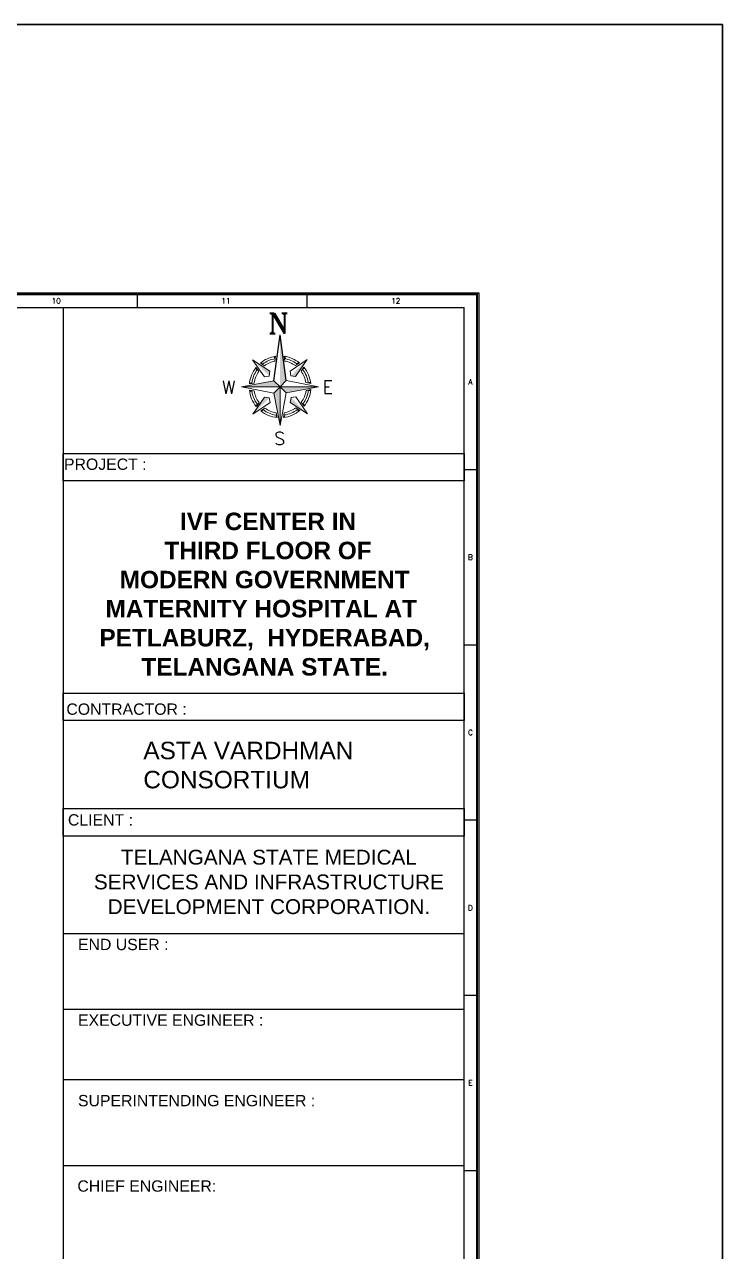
# Model space of a CAD drawing. Header units: millimetres. Extents: x 1327414 to 2124380, y -346496 to -91575.
# Drawn here: x 1842826 to 1860820, y -206640 to -174999 of the extents above; entities that cross this region are included whole.
import ezdxf
from ezdxf.enums import TextEntityAlignment as Align

# ---------------------------------------------------------------- set-up
doc = ezdxf.new("R2010")
doc.units = ezdxf.units.MM
doc.header["$LTSCALE"] = 600
doc.header["$MEASUREMENT"] = 0
doc.layers.add('AREA', color=193, linetype='Continuous', plot=False)
doc.layers.add('P-Wall', color=8, linetype='Continuous', lineweight=35)
for name, color, linetype in [('TEXT', 6, 'Continuous'), ('TITLE', 7, 'Continuous'), ('walls', 1, 'Continuous')]:
    doc.layers.add(name, color=color, linetype=linetype)
doc.styles.add('ARIAL', font='')
doc.styles.add('ROMANS', font='romans.shx')
doc.styles.add('RT', font='romant.shx')
doc.styles.get('ARIAL').set_extended_font_data('Arial')

# ---------------------------------------------------------------- blocks, each defined once
blk = doc.blocks.new('A$C66962185')
at = {"layer": 'TITLE', "color": 7}
for p, q in [((302.47, -140930.66), (302.47, -140928.36)), ((332.74, -140930.66), (332.74, -140928.36)), ((363, -140959.61), (360.7, -140959.61)), ((363, -140990.86), (360.7, -140990.86)), ((363, -141022.1), (360.7, -141022.1)), ((363, -141053.35), (360.7, -141053.35)), ((363, -141084.59), (360.7, -141084.59))]:
    blk.add_line(p, q, dxfattribs=at)
at = {"layer": 'TITLE'}
for p in [(2.14, -140930.66), (360.7, -141176.03)]:
    blk.add_line(p, (360.7, -140930.66), dxfattribs=at)
at = {"layer": 'TITLE', "color": 7, "const_width": 0.355}
blk.add_lwpolyline([(363, -140928.36), (363, -141178.33), (0, -141178.33), (0, -140928.36)], close=True, dxfattribs=at)
at = {"layer": 'TITLE', "color": 7, "style": 'ROMANS'}
for s, p in [('10', (287.99, -140929.48)), ('11', (318.25, -140929.48)), ('12', (348.51, -140929.48)), ('A', (361.83, -140943.96)), ('B', (361.83, -140975.21)), ('C', (361.83, -141006.45)), ('D', (361.83, -141037.7)), ('E', (361.83, -141068.94))]:
    blk.add_text(s, height=0.952, dxfattribs=at).set_placement(p, align=Align.MIDDLE)
blk = doc.blocks.new('A$C772B36EA')
at = {"layer": 'TITLE', "color": 5}
for p in [(-343, 338), (338, 343)]:
    blk.add_line(p, (0, 2877), dxfattribs=at)
at = {"layer": 'TITLE', "color": 8, "lineweight": 5}
for p, q in [((-566, 858), (-1516, 1493)), ((-866, 553), (-1516, 1493)), ((-287, 1418), (-252, 1683)), ((-287, 1418), (-252, 1683)), ((270, 1421), (233, 1686)), ((270, 1421), (233, 1686)), ((270, 1421), (233, 1686)), ((553, 866), (1493, 1516)), ((858, 566), (1493, 1516)), ((-1173, 847), (-1326, 1068)), ((-865, 1160), (-1088, 1309)), ((-606, 597), (-566, 858)), ((597, 606), (553, 866)), ((847, 1173), (1068, 1326)), ((1160, 865), (1309, 1088)), ((-343, 338), (-2128, 0)), ((-2128, 0), (0, 0)), ((0, 0), (-2128, 0)), ((-338, -343), (-2128, 0)), ((-1432, 209), (-1695, 156)), ((-606, 597), (-866, 553)), ((0, 0), (-343, 338)), ((-343, 338), (0, 0)), ((-338, -343), (0, 0)), ((0, 0), (-338, -343)), ((0, 0), (338, 343)), ((338, 343), (0, 0)), ((0, 0), (343, -338)), ((343, -338), (0, 0)), ((0, 0), (0, -2128)), ((0, -2128), (0, 0)), ((0, 0), (2128, 0)), ((2128, 0), (0, 0)), ((338, 343), (2128, 0)), ((343, -338), (2128, 0)), ((597, 606), (858, 566)), ((1428, 230), (1692, 182)), ((-1428, -230), (-1692, -182)), ((-858, -566), (-1493, -1516)), ((-597, -606), (-858, -566)), ((-597, -606), (-553, -866)), ((-338, -343), (0, -2128)), ((343, -338), (0, -2128)), ((606, -597), (566, -858)), ((606, -597), (866, -553)), ((866, -553), (1516, -1493)), ((1432, -209), (1695, -156)), ((-553, -866), (-1493, -1516)), ((-1160, -865), (-1309, -1088)), ((-847, -1173), (-1068, -1326)), ((566, -858), (1516, -1493)), ((865, -1160), (1088, -1309)), ((1173, -847), (1326, -1068)), ((-209, -1432), (-156, -1695)), ((230, -1428), (182, -1692))]:
    blk.add_line(p, q, dxfattribs=at)
for radius, start, end in [(1702, 98.52692, 129.72625), (1575, 99.85136, 126.70773), (1447, 101.42181, 126.70773), (1702, 51.14269, 82.1348), (1575, 54.16121, 80.81434), (1447, 54.16121, 79.24868), (1702, 141.14269, 174.72625), (1575, 144.16121, 171.70773), (1447, 144.16121, 171.70773), (1447, 9.16121, 36.70773), (1575, 9.16121, 36.70773), (1702, 6.14269, 39.72625), (1702, 186.14269, 219.72625), (1575, 189.16121, 216.70773), (1447, 189.16121, 216.70773), (1447, 324.16121, 351.70773), (1575, 324.16121, 351.70773), (1702, 321.14269, 354.72625), (1702, 231.14269, 264.72625), (1575, 234.16121, 261.70773), (1447, 234.16121, 261.70773), (1702, 276.14269, 309.72625), (1447, 279.1612, 306.70773), (1575, 279.1612, 306.70773)]:
    blk.add_arc((0, 0), radius, start, end, dxfattribs=at)
at = {"layer": 'TITLE', "color": 5}
blk.add_solid([(0, 2877), (338, 343), (0, 0)], dxfattribs=at)
at = {"layer": 'TITLE', "color": 8, "lineweight": 5}
for points in [[(-1516, 1493), (-566, 858), (-606, 597)], [(-1088, 1309), (-1017, 1365), (-865, 1160)], [(-252, 1683), (-340, 1668), (-287, 1418)], [(233, 1686), (320, 1672), (270, 1421)], [(1493, 1516), (858, 566), (597, 606)], [(1068, 1326), (997, 1380), (847, 1173)], [(-1326, 1068), (-1380, 997), (-1173, 847)], [(1309, 1088), (1365, 1017), (1160, 865)], [(-2128, 0), (-343, 338), (0, 0)], [(-1684, 245), (-1695, 156), (-1432, 209)], [(0, -2128), (-338, -343), (0, 0)], [(2128, 0), (343, -338), (0, 0)], [(1680, 271), (1692, 182), (1428, 230)], [(-1680, -271), (-1692, -182), (-1428, -230)], [(-1493, -1516), (-858, -566), (-597, -606)], [(1516, -1493), (566, -858), (606, -597)], [(1684, -245), (1695, -156), (1432, -209)], [(-1309, -1088), (-1365, -1017), (-1160, -865)], [(-1068, -1326), (-997, -1380), (-847, -1173)], [(1088, -1309), (1017, -1365), (865, -1160)], [(1326, -1068), (1380, -997), (1173, -847)], [(-245, -1684), (-156, -1695), (-209, -1432)], [(271, -1680), (182, -1692), (230, -1428)]]:
    blk.add_solid(points, dxfattribs=at)

msp = doc.modelspace()

# ---------------------------------------------------------------- linework, layer by layer
at = {"ltscale": 2}
for p, q in [((1854160.5, -198448.7), (1843818.6, -198448.7)), ((1854134.3, -200400.6), (1843818.6, -200400.6)), ((1843818.6, -202207.4), (1854160.5, -202207.4)), ((1843818.6, -204420.4), (1854160.5, -204420.4))]:
    msp.add_line(p, q, dxfattribs=at)
at = {"layer": 'AREA'}
for points in [[(1801940.9, -181916), (1854537.6, -181916), (1854537.6, -218162.6), (1801940.9, -218162.6)], [(1801985.9, -181961), (1854492.6, -181961), (1854492.6, -218117.6), (1801985.9, -218117.6)]]:
    msp.add_lwpolyline(points, close=True, dxfattribs=at)
at = {"layer": 'P-Wall', "color": 30, "true_color": 0xf8991e}
msp.add_lwpolyline([(1794382.6, -174998.9), (1860819.9, -174998.9), (1860819.9, -224422.1), (1794382.6, -224422.1)], close=True, dxfattribs=at)
at = {"layer": 'TITLE'}
msp.add_line((1843818.6, -182293.1), (1843818.6, -217785.5), dxfattribs=at)
for points in [[(1843818.6, -186057.8), (1854156.8, -186057.8), (1854156.8, -186767.3), (1843818.6, -186767.3)], [(1843818.6, -192239.4), (1854156.8, -192239.4), (1854156.8, -192948.8), (1843818.6, -192948.8)], [(1843818.6, -195216.9), (1854156.8, -195216.9), (1854156.8, -195926.4), (1843818.6, -195926.4)]]:
    msp.add_lwpolyline(points, close=True, dxfattribs=at)

# ---------------------------------------------------------------- block references
at = {"layer": 'TITLE', "xscale": 144.6465675549349, "yscale": 144.6465665108379, "zscale": 144.6465669265092}
msp.add_blockref('A$C66962185', (1801985.9, 20202843), dxfattribs=at)
at = {"layer": 'walls', "xscale": 0.4672758229201079, "yscale": 0.46727599959292, "zscale": 0.4672758834301755}
msp.add_blockref('A$C772B36EA', (1849413.6, -184341.7), dxfattribs=at)

# ---------------------------------------------------------------- texts
at = {"layer": 'TEXT', "color": 7, "style": 'RT'}
for s, p in [('W', (1847920.3, -184518.9)), ('E', (1850510.8, -184510.9)), ('S', (1849262.9, -185838.6))]:
    msp.add_text(s, height=329.3, dxfattribs=at).set_placement(p)
at = {"layer": 'TITLE', "color": 5, "style": 'RT'}
msp.add_text('N', height=519.3, dxfattribs=at).set_placement((1849105.6, -182963.4))
at = {"layer": 'TITLE', "color": 7, "style": 'ARIAL'}
for s, height, p in [('PROJECT :', 291.9, (1843842.9, -186483.5)), ('CONTRACTOR :', 291.902, (1843904.1, -192799.7)), ('CLIENT :', 291.9, (1843944.6, -195655.8))]:
    msp.add_text(s, height=height, dxfattribs=at).set_placement(p)
at = {"layer": 'TITLE', "style": 'ARIAL'}
for s, insert, char_height, width, attachment_point in [('{\\fArial|b1|i0|c0|p34; IVF CENTER IN\\P THIRD FLOOR OF \\PMODERN GOVERNMENT MATERNITY HOSPITAL AT  PETLABURZ,  HYDERABAD, TELANGANA STATE.}', (1849016.4, -187586.1), 450, 10819.098, 2), ('ASTA VARDHMAN CONSORTIUM', (1845888.8, -193495.3, -1105.4), 450, 7121.264, 1), ('{\\fArial|b0|i0|c0|p34;TELANGANA STATE MEDICAL SERVICES AND INFRASTRUCTURE DEVELOPMENT CORPORATION.}', (1849125.3, -196280.8), 382.5, 9196.233, 2)]:
    msp.add_mtext(s, dxfattribs=dict(at, insert=insert, char_height=char_height, width=width, attachment_point=attachment_point))
at = {"layer": 'TITLE', "color": 7, "attachment_point": 1, "style": 'ARIAL'}
for s, insert, char_height, width in [('END USER :', (1844203.8, -198576.5), 291.9, 5373.887), ('EXECUTIVE ENGINEER :', (1844203.8, -200528.4), 291.902, 5373.887), ('{\\fArial|b0|i0|c0|p34;SUPERINTENDING ENGINEER :}', (1844203.8, -202603.9), 291.902, 6674.738), ('{\\fArial|b0|i0|c0|p34;CHIEF ENGINEER:}', (1844188.2, -204806.1), 291.902, 5373.887)]:
    msp.add_mtext(s, dxfattribs=dict(at, insert=insert, char_height=char_height, width=width))

doc.saveas('drawing.dxf')
